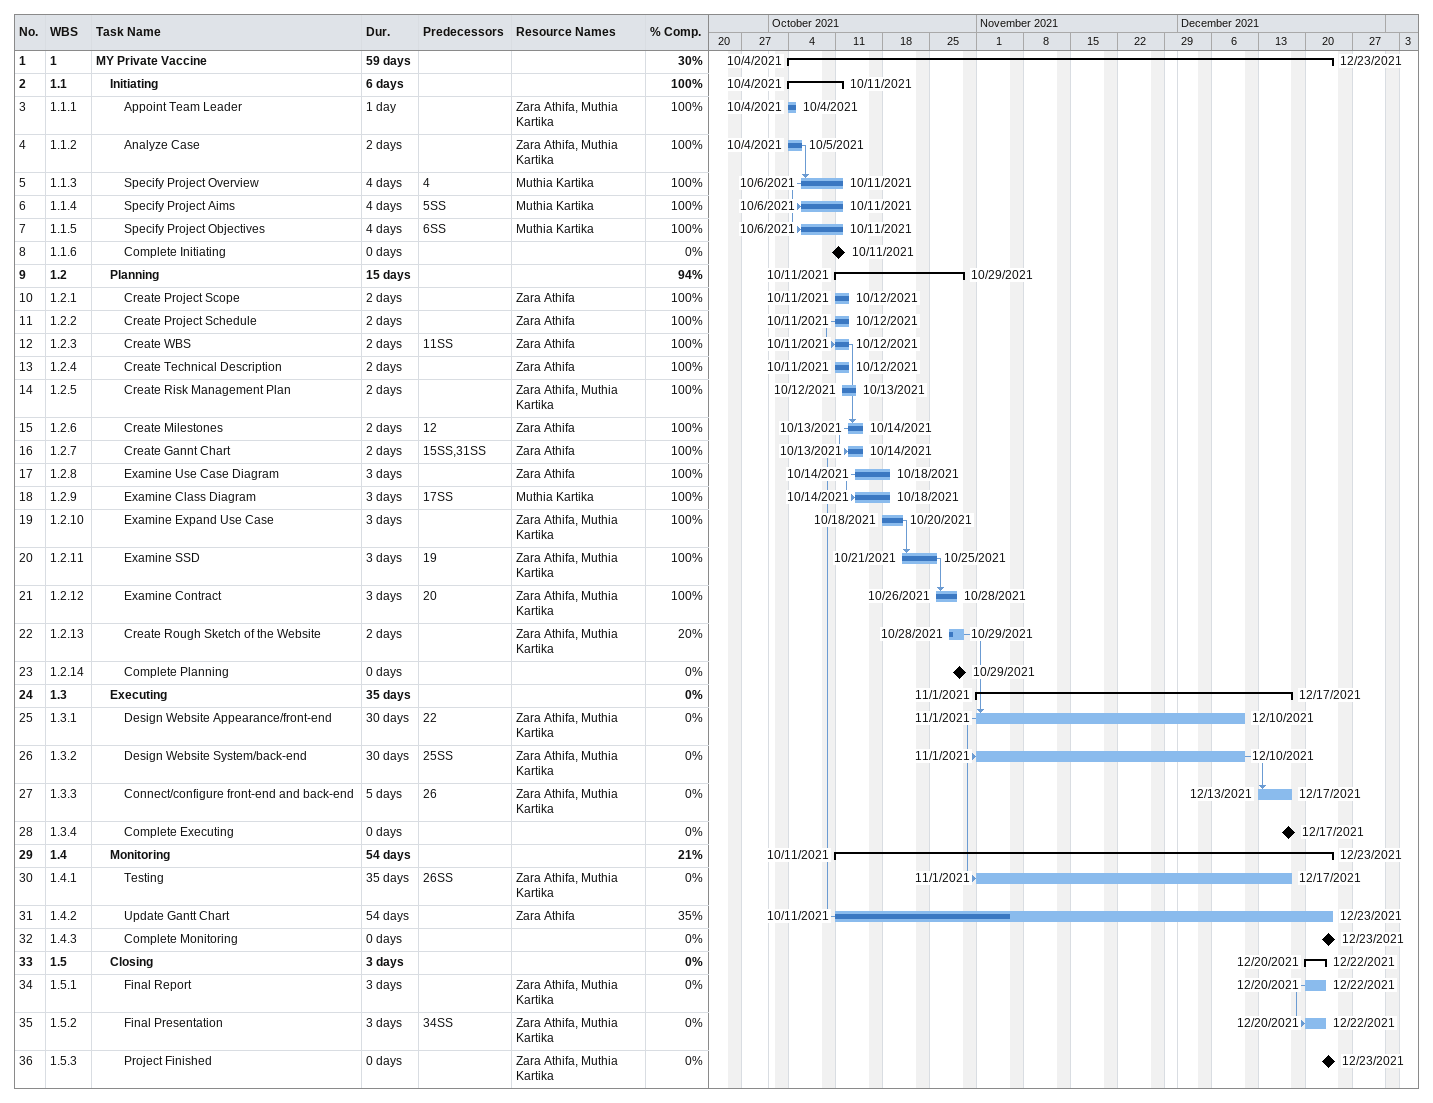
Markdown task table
| ID | WBS | Task | Duration | Start | Finish | Predecessors | Resources | % complete |
|---|---|---|---|---|---|---|---|---|
| 1 | 1 | **MY Private Vaccine** | 59d | 2021-10-04 | 2021-12-23 |  |  | 30 |
| 2 | 1.1 | **Initiating** | 6d | 2021-10-04 | 2021-10-11 |  |  | 100 |
| 3 | 1.1.1 | Appoint Team Leader | 1d | 2021-10-04 | 2021-10-04 |  | Zara Athifa, Muthia Kartika | 100 |
| 4 | 1.1.2 | Analyze Case | 2d | 2021-10-04 | 2021-10-05 |  | Zara Athifa, Muthia Kartika | 100 |
| 5 | 1.1.3 | Specify Project Overview | 4d | 2021-10-06 | 2021-10-11 | 4 | Muthia Kartika | 100 |
| 6 | 1.1.4 | Specify Project Aims | 4d | 2021-10-06 | 2021-10-11 | 5SS | Muthia Kartika | 100 |
| 7 | 1.1.5 | Specify Project Objectives | 4d | 2021-10-06 | 2021-10-11 | 6SS | Muthia Kartika | 100 |
| 8 | 1.1.6 | Complete Initiating | 0d | 2021-10-11 | 2021-10-11 |  |  | 0 |
| 9 | 1.2 | **Planning** | 15d | 2021-10-11 | 2021-10-29 |  |  | 94 |
| 10 | 1.2.1 | Create Project Scope | 2d | 2021-10-11 | 2021-10-12 |  | Zara Athifa | 100 |
| 11 | 1.2.2 | Create Project Schedule | 2d | 2021-10-11 | 2021-10-12 |  | Zara Athifa | 100 |
| 12 | 1.2.3 | Create WBS | 2d | 2021-10-11 | 2021-10-12 | 11SS | Zara Athifa | 100 |
| 13 | 1.2.4 | Create Technical Description | 2d | 2021-10-11 | 2021-10-12 |  | Zara Athifa | 100 |
| 14 | 1.2.5 | Create Risk Management Plan | 2d | 2021-10-12 | 2021-10-13 |  | Zara Athifa, Muthia Kartika | 100 |
| 15 | 1.2.6 | Create Milestones | 2d | 2021-10-13 | 2021-10-14 | 12 | Zara Athifa | 100 |
| 16 | 1.2.7 | Create Gannt Chart | 2d | 2021-10-13 | 2021-10-14 | 15SS, 31SS | Zara Athifa | 100 |
| 17 | 1.2.8 | Examine Use Case Diagram | 3d | 2021-10-14 | 2021-10-18 |  | Zara Athifa | 100 |
| 18 | 1.2.9 | Examine Class Diagram | 3d | 2021-10-14 | 2021-10-18 | 17SS | Muthia Kartika | 100 |
| 19 | 1.2.10 | Examine Expand Use Case | 3d | 2021-10-18 | 2021-10-20 |  | Zara Athifa, Muthia Kartika | 100 |
| 20 | 1.2.11 | Examine SSD | 3d | 2021-10-21 | 2021-10-25 | 19 | Zara Athifa, Muthia Kartika | 100 |
| 21 | 1.2.12 | Examine Contract | 3d | 2021-10-26 | 2021-10-28 | 20 | Zara Athifa, Muthia Kartika | 100 |
| 22 | 1.2.13 | Create Rough Sketch of the Website | 2d | 2021-10-28 | 2021-10-29 |  | Zara Athifa, Muthia Kartika | 20 |
| 23 | 1.2.14 | Complete Planning | 0d | 2021-10-29 | 2021-10-29 |  |  | 0 |
| 24 | 1.3 | **Executing** | 35d | 2021-11-01 | 2021-12-17 |  |  | 0 |
| 25 | 1.3.1 | Design Website Appearance/front-end | 30d | 2021-11-01 | 2021-12-10 | 22 | Zara Athifa, Muthia Kartika | 0 |
| 26 | 1.3.2 | Design Website System/back-end | 30d | 2021-11-01 | 2021-12-10 | 25SS | Zara Athifa, Muthia Kartika | 0 |
| 27 | 1.3.3 | Connect/configure front-end and back-end | 5d | 2021-12-13 | 2021-12-17 | 26 | Zara Athifa, Muthia Kartika | 0 |
| 28 | 1.3.4 | Complete Executing | 0d | 2021-12-17 | 2021-12-17 |  |  | 0 |
| 29 | 1.4 | **Monitoring** | 54d | 2021-10-11 | 2021-12-23 |  |  | 21 |
| 30 | 1.4.1 | Testing | 35d | 2021-11-01 | 2021-12-17 | 26SS | Zara Athifa, Muthia Kartika | 0 |
| 31 | 1.4.2 | Update Gantt Chart | 54d | 2021-10-11 | 2021-12-23 |  | Zara Athifa | 35 |
| 32 | 1.4.3 | Complete Monitoring | 0d | 2021-12-23 | 2021-12-23 |  |  | 0 |
| 33 | 1.5 | **Closing** | 3d | 2021-12-20 | 2021-12-22 |  |  | 0 |
| 34 | 1.5.1 | Final Report | 3d | 2021-12-20 | 2021-12-22 |  | Zara Athifa, Muthia Kartika | 0 |
| 35 | 1.5.2 | Final Presentation | 3d | 2021-12-20 | 2021-12-22 | 34SS | Zara Athifa, Muthia Kartika | 0 |
| 36 | 1.5.3 | Project Finished | 0d | 2021-12-23 | 2021-12-23 |  | Zara Athifa, Muthia Kartika | 0 |
